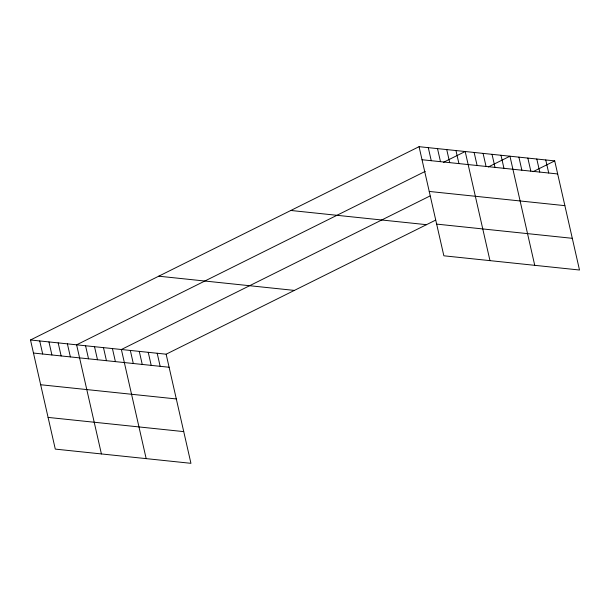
<?xml version="1.0" encoding="UTF-8"?>
<svg xmlns="http://www.w3.org/2000/svg" width="610" height="610" viewBox="0 0 610 610"><rect width="100%" height="100%" fill="white"/><g stroke="black" fill="none" stroke-linecap="round" stroke-linejoin="round"><path stroke-width="0.91" d="M30.5 339.983L166.141 354.196L190.938 463.318L55.289 449.105L30.5 339.983L419.062 146.682L554.711 160.895L579.5 270.017L443.859 255.803L419.062 146.682M425.216 171.395L76.616 344.818L101.412 453.939M443.531 162.283L465.186 151.516L489.975 260.638M430.012 195.97L121.382 349.507L146.171 458.628M488.297 166.972L509.945 156.206L534.741 265.327M166.141 354.196L435.639 220.126M533.056 171.662L554.711 160.895M422.029 159.736L557.677 173.949M429.234 191.441L564.875 205.654M436.653 224.106L572.294 238.312M290.84 210.473L426.482 224.678M158.73 276.193L294.371 290.406M33.466 353.045L169.107 367.25M40.672 384.742L176.313 398.955M48.091 417.408L183.732 431.613M545.752 159.957L548.726 173.011M536.8 159.019L539.766 172.073M527.848 158.081L530.814 171.135M518.896 157.144L521.863 170.198M500.993 155.268L503.959 168.322M492.041 154.33L495.007 167.384M483.089 153.392L486.056 166.446M474.138 152.454L477.104 165.508M455.96 150.548L458.926 163.602M446.733 149.58L449.7 162.641M437.515 148.611L440.481 161.673M428.289 147.65L431.255 160.704M157.189 353.259L160.155 366.313M148.238 352.321L151.204 365.375M139.286 351.383L142.252 364.437M130.334 350.445L133.3 363.499M112.431 348.569L115.397 361.623M103.479 347.631L106.445 360.685M94.527 346.693L97.493 359.748M85.568 345.756L88.541 358.81M67.397 343.849L70.364 356.903M58.171 342.881L61.137 355.943M48.945 341.92L51.911 354.974M39.726 340.952L42.692 354.006"/></g></svg>
